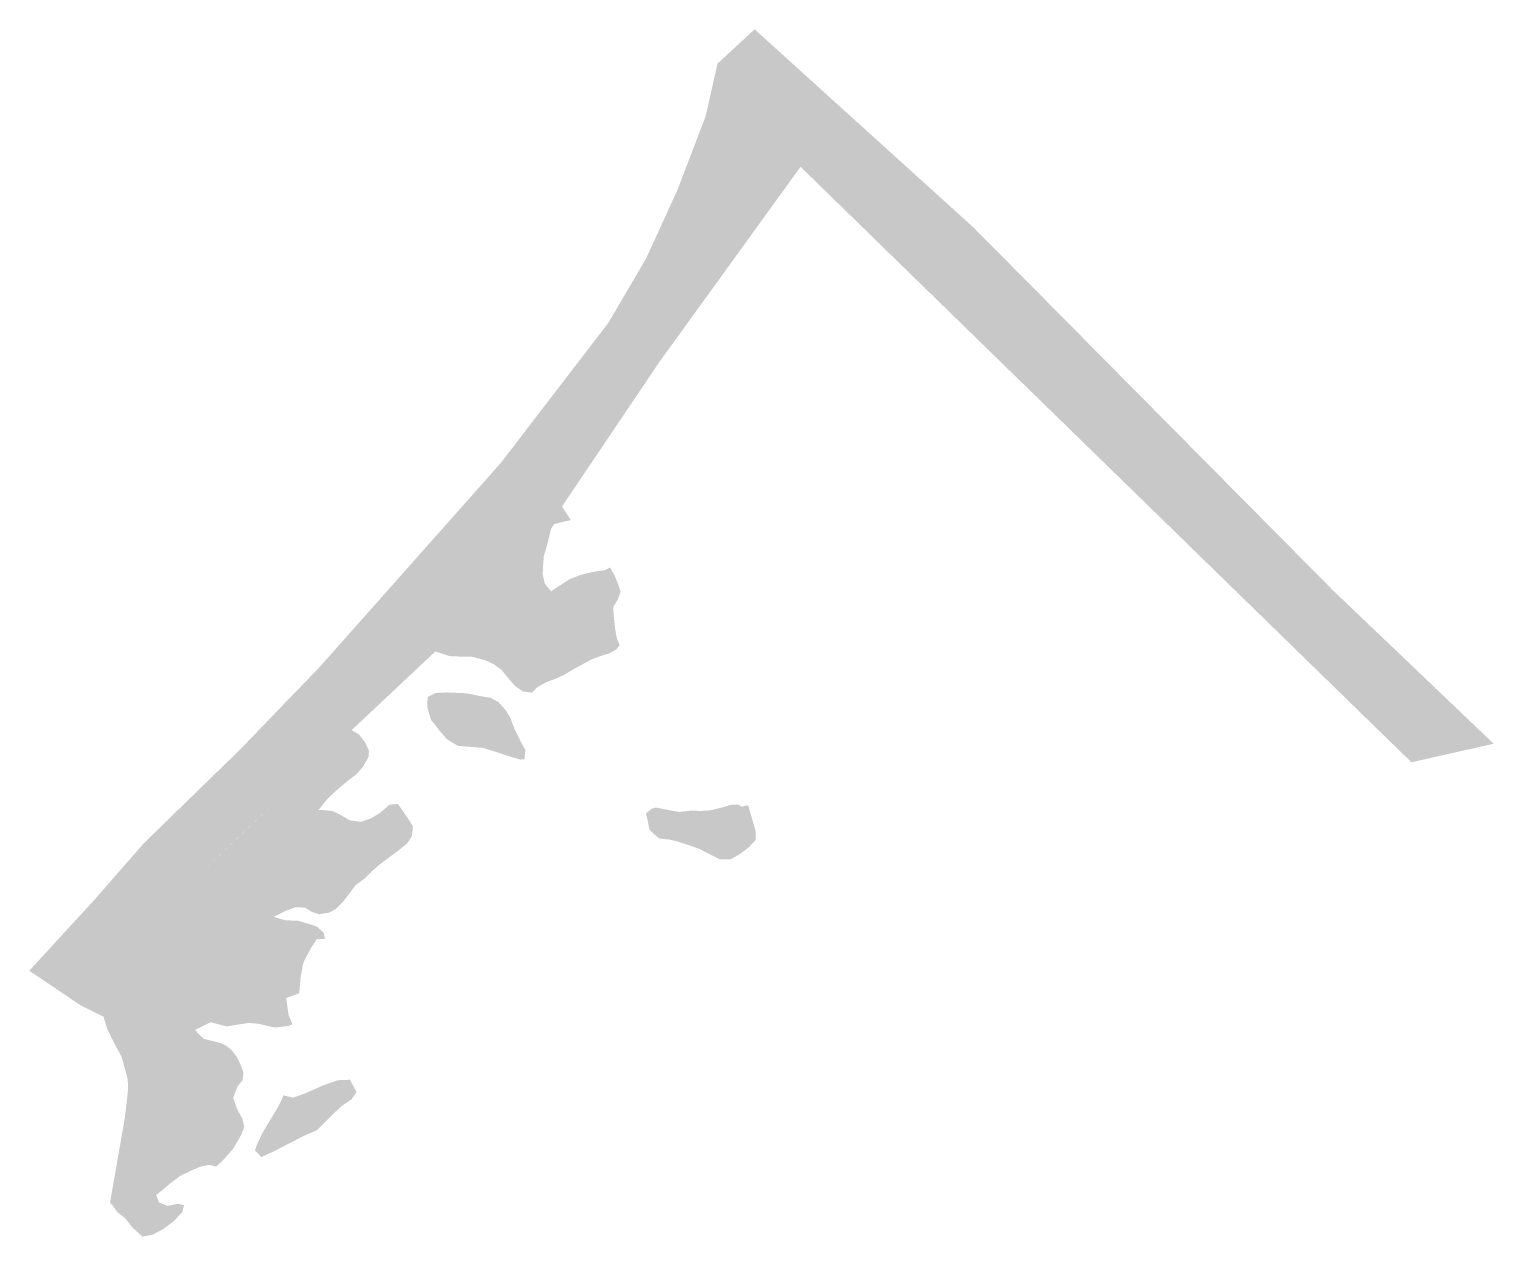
# Model space of a CAD drawing. Header units: inches. Extents: x 1415607 to 1415934, y 4192323 to 4192593.
import ezdxf

# ---------------------------------------------------------------- set-up
doc = ezdxf.new("R2010")
doc.units = ezdxf.units.IN
doc.header["$MEASUREMENT"] = 0

msp = doc.modelspace()

# ---------------------------------------------------------------- hatches: boundary and pattern name
for points in [[(1415933.83, 4192433.35), (1415915.48, 4192429.22), (1415779.27, 4192561.97), (1415759.16, 4192577.89), (1415760.75, 4192584.96), (1415769.02, 4192592.63), (1415817.8, 4192548.48), (1415898.18, 4192467.36), (1415933.83, 4192433.35)], [(1415779.27, 4192561.97), (1415747.83, 4192518.51), (1415726.08, 4192486.25), (1415714.95, 4192470.21), (1415697.84, 4192453.92), (1415679.19, 4192436.4), (1415661.99, 4192420.12), (1415645.86, 4192404.89), (1415636.95, 4192396.51), (1415629.33, 4192385.92), (1415624.67, 4192378.58), (1415623.77, 4192376.15), (1415623.85, 4192372.51), (1415618.63, 4192375.11), (1415607.3, 4192382.76), (1415621.81, 4192398.55), (1415632.88, 4192411.21), (1415654.41, 4192432.17), (1415672.19, 4192450.62), (1415712.44, 4192495.96), (1415736.45, 4192527.23), (1415744.87, 4192541.6), (1415751.8, 4192556.76), (1415758.11, 4192573.25), (1415759.16, 4192577.89), (1415779.27, 4192561.97)], [(1415697.84, 4192453.92), (1415698.58, 4192454.74), (1415714.95, 4192470.21), (1415726.08, 4192486.25), (1415726.08, 4192486.25), (1415728.04, 4192483.22), (1415724.33, 4192482.33), (1415723.65, 4192481.25), (1415723.16, 4192479.26), (1415722.68, 4192477.4), (1415722.03, 4192475.2), (1415721.86, 4192473.09), (1415721.77, 4192471.1), (1415722.24, 4192469.07), (1415723.66, 4192467.34), (1415724.56, 4192467.97), (1415727.82, 4192470.05), (1415730.39, 4192471.05), (1415731.99, 4192471.42), (1415733.75, 4192471.79), (1415735.65, 4192472.04), (1415736.79, 4192472.65), (1415737.82, 4192470.83), (1415738.6, 4192468.9), (1415739.16, 4192467.21), (1415738.44, 4192465.35), (1415737.5, 4192463.83), (1415737.64, 4192461.6), (1415737.92, 4192459.03), (1415738.3, 4192456.9), (1415738.94, 4192455.32), (1415738.19, 4192454.35), (1415736.65, 4192453.53), (1415734.81, 4192452.94), (1415732.63, 4192452.15), (1415730.61, 4192451.02), (1415728.5, 4192449.89), (1415726.79, 4192448.85), (1415724.86, 4192447.93), (1415722.52, 4192447.04), (1415720.66, 4192446.01), (1415719.33, 4192444.73), (1415717.29, 4192445.04), (1415715.61, 4192446.23), (1415714.1, 4192447.97), (1415712.6, 4192449.81), (1415710.84, 4192451.12), (1415708.9, 4192451.98), (1415705.93, 4192452.78), (1415704.03, 4192452.75), (1415701.03, 4192452.89), (1415697.84, 4192453.92)], [(1415696.12, 4192443.76), (1415697.9, 4192444.68), (1415700.51, 4192444.79), (1415702.57, 4192444.7), (1415704.78, 4192444.6), (1415707.52, 4192444.03), (1415710.19, 4192443.58), (1415711.96, 4192442.61), (1415713.47, 4192440.88), (1415714.5, 4192439.27), (1415715.57, 4192436.45), (1415716.95, 4192433.71), (1415717.9, 4192432), (1415717.73, 4192429.9), (1415716.77, 4192429.83), (1415714.12, 4192430.61), (1415711.39, 4192431.51), (1415708.51, 4192432.42), (1415705.51, 4192432.67), (1415702.83, 4192432.9), (1415700.44, 4192434.34), (1415698.64, 4192436.42), (1415697.45, 4192438.03), (1415696.99, 4192438.49), (1415696.71, 4192439.17), (1415696.38, 4192440.34), (1415696.02, 4192441.65), (1415696.12, 4192443.76)], [(1415661.99, 4192420.12), (1415679.19, 4192436.4), (1415680.8, 4192435.43), (1415682.15, 4192433.7), (1415683.02, 4192431.89), (1415682.95, 4192430.44), (1415681.75, 4192428.27), (1415680.25, 4192426.56), (1415678.45, 4192425.19), (1415676.56, 4192423.61), (1415674.75, 4192422.02), (1415673.42, 4192420.63), (1415672.08, 4192418.91), (1415670.93, 4192417.96), (1415668.36, 4192417.19), (1415665.67, 4192417.2), (1415664.65, 4192417.35), (1415662.58, 4192418.78), (1415661.99, 4192420.12)], [(1415657.25, 4192398.55), (1415656.32, 4192400.59), (1415654.33, 4192402.13), (1415652.25, 4192403.44), (1415649.9, 4192403.88), (1415647.76, 4192403.75), (1415645.86, 4192404.89), (1415652.79, 4192411.4), (1415656.7, 4192415.1), (1415661.99, 4192420.12), (1415662.58, 4192418.78), (1415664.65, 4192417.35), (1415665.67, 4192417.2), (1415668.36, 4192417.19), (1415670.93, 4192417.96), (1415671.69, 4192418.6), (1415673.4, 4192418.52), (1415674.98, 4192418.34), (1415676.91, 4192417.36), (1415678.76, 4192416.28), (1415681.28, 4192415.95), (1415683.53, 4192416.74), (1415685.56, 4192417.98), (1415687.62, 4192419.78), (1415689.52, 4192419.92), (1415690.71, 4192418.2), (1415691.9, 4192416.47), (1415692.86, 4192414.88), (1415692.61, 4192412.77), (1415691.58, 4192411.15), (1415689.62, 4192409.57), (1415687.49, 4192407.99), (1415685.69, 4192406.63), (1415683.8, 4192405.04), (1415681.98, 4192403.23), (1415680.1, 4192401.87), (1415678.5, 4192399.72), (1415677.24, 4192398.11), (1415675.67, 4192396.51), (1415674.13, 4192395.69), (1415671.9, 4192395.34), (1415670.34, 4192395.85), (1415668.8, 4192396.81), (1415666.67, 4192396.91), (1415664.5, 4192396.11), (1415661.81, 4192394.79), (1415659.82, 4192395.77), (1415657.71, 4192396.42), (1415656.94, 4192397.04), (1415657.25, 4192398.55)], [(1415767.57, 4192419.67), (1415769.22, 4192414.04), (1415769.28, 4192411.92), (1415767.79, 4192410.32), (1415765.91, 4192408.85), (1415763.71, 4192407.61), (1415761.26, 4192407.61), (1415759.25, 4192408.59), (1415756.7, 4192409.92), (1415754.13, 4192410.82), (1415751.79, 4192411.59), (1415749.99, 4192412), (1415747.79, 4192412.21), (1415746.41, 4192413.38), (1415745.58, 4192414.2), (1415745.13, 4192416.44), (1415744.79, 4192417.79), (1415746.02, 4192418.85), (1415746.99, 4192419.14), (1415749.1, 4192418.72), (1415752.24, 4192418.13), (1415754.94, 4192418.46), (1415757, 4192418.36), (1415759.06, 4192418.5), (1415761.46, 4192419.06), (1415763.78, 4192419.73), (1415765.44, 4192419.77), (1415766.13, 4192419.29), (1415767.57, 4192419.67)], [(1415629.33, 4192385.92), (1415629.98, 4192386.94), (1415636.95, 4192396.51), (1415645.86, 4192404.89), (1415647.76, 4192403.75), (1415649.9, 4192403.88), (1415652.25, 4192403.44), (1415654.33, 4192402.13), (1415656.32, 4192400.59), (1415657.25, 4192398.55), (1415656.65, 4192395.68), (1415654.42, 4192393.56), (1415652.58, 4192393.08), (1415650.56, 4192392.17), (1415650.26, 4192390.74), (1415649.58, 4192387.77), (1415648.27, 4192386.94), (1415646.56, 4192385.68), (1415645.82, 4192383.37), (1415646.59, 4192381), (1415647.75, 4192378.62), (1415647.67, 4192376.84), (1415644.01, 4192374.56), (1415641.6, 4192373.89), (1415638.93, 4192374.23), (1415636.76, 4192375.21), (1415634.98, 4192376.07), (1415633.69, 4192377.35), (1415632.87, 4192378.39), (1415632.3, 4192379.97), (1415631.51, 4192381.68), (1415630.86, 4192383.04), (1415629.33, 4192385.92)], [(1415625.3, 4192331.04), (1415625.78, 4192333.8), (1415628.65, 4192350.21), (1415629.33, 4192356.35), (1415629.25, 4192358.55), (1415627.88, 4192363.56), (1415626.36, 4192366.37), (1415624.61, 4192369.93), (1415623.85, 4192372.51), (1415623.77, 4192376.15), (1415624.67, 4192378.58), (1415629.33, 4192385.92), (1415630.86, 4192383.04), (1415631.51, 4192381.68), (1415632.3, 4192379.97), (1415632.87, 4192378.39), (1415633.69, 4192377.35), (1415634.98, 4192376.07), (1415636.76, 4192375.21), (1415638.93, 4192374.23), (1415641.6, 4192373.89), (1415644.01, 4192374.56), (1415647.67, 4192376.84), (1415647.75, 4192378.62), (1415646.59, 4192381), (1415645.82, 4192383.37), (1415646.56, 4192385.68), (1415648.27, 4192386.94), (1415649.58, 4192387.77), (1415650.26, 4192390.74), (1415650.56, 4192392.17), (1415652.58, 4192393.08), (1415654.42, 4192393.56), (1415655.31, 4192394.41), (1415655.31, 4192394.41), (1415655.31, 4192394.41), (1415655.31, 4192394.41), (1415655.31, 4192394.41), (1415656.65, 4192395.68), (1415656.94, 4192397.04), (1415656.94, 4192397.04), (1415656.94, 4192397.04), (1415657.71, 4192396.42), (1415659.82, 4192395.77), (1415662.06, 4192394.67), (1415664.33, 4192394.01), (1415667.25, 4192393.88), (1415669.51, 4192393.22), (1415671.46, 4192392.58), (1415672.98, 4192391.18), (1415673.24, 4192389.83), (1415671.89, 4192389.78), (1415671.42, 4192389.8), (1415670.14, 4192387.85), (1415668.68, 4192385.14), (1415668.32, 4192384.15), (1415667.79, 4192381.17), (1415667.48, 4192377.74), (1415664.58, 4192376.65), (1415665.13, 4192372.84), (1415665.98, 4192370.8), (1415664.86, 4192370.4), (1415662, 4192370.09), (1415658.48, 4192370.91), (1415656.27, 4192371.12), (1415651.25, 4192370.34), (1415647.74, 4192371.28), (1415644.26, 4192369.54), (1415646.15, 4192367.57), (1415649.98, 4192366.62), (1415651.07, 4192366.12), (1415652.29, 4192365.18), (1415653.56, 4192363.57), (1415654.57, 4192361.41), (1415655.06, 4192359.94), (1415654.83, 4192358.28), (1415653.74, 4192356.99), (1415652.76, 4192354.37), (1415653.6, 4192352), (1415654.33, 4192350.63), (1415654.77, 4192349.83), (1415655.24, 4192348.03), (1415654.61, 4192346.28), (1415652.81, 4192343.13), (1415650.56, 4192340.56), (1415648.99, 4192339.08), (1415647.35, 4192339.48), (1415645.59, 4192339.12), (1415643.42, 4192338.21), (1415640.91, 4192336.99), (1415638.79, 4192335.41), (1415636.98, 4192333.83), (1415635.58, 4192332.78), (1415636.22, 4192331.08), (1415638.16, 4192330.32), (1415640.4, 4192330.78), (1415641.81, 4192330.5), (1415641.43, 4192328.96), (1415639.52, 4192326.93), (1415637.14, 4192325.14), (1415634.79, 4192323.91), (1415632.56, 4192323.46), (1415630.35, 4192325.44), (1415628.63, 4192327.63), (1415626.95, 4192328.93), (1415625.98, 4192330.31), (1415625.3, 4192331.04)], [(1415663.94, 4192354.98), (1415666.13, 4192354.44), (1415669.1, 4192355.53), (1415672.73, 4192357.15), (1415676.11, 4192358.34), (1415678.8, 4192358.44), (1415680.26, 4192355.7), (1415679.16, 4192354.09), (1415676.71, 4192352.41), (1415674.23, 4192349.97), (1415671.42, 4192347.2), (1415668.44, 4192345.89), (1415665.44, 4192344.35), (1415662.69, 4192342.92), (1415659.05, 4192341.19), (1415657.62, 4192342.7), (1415658.16, 4192344.23), (1415659.38, 4192346.73), (1415660.92, 4192349.33), (1415662.45, 4192351.82), (1415663.49, 4192353.78), (1415663.94, 4192354.98)]]:
    msp.add_hatch(color=256).paths.add_polyline_path(points, flags=0)

doc.saveas('drawing.dxf')
